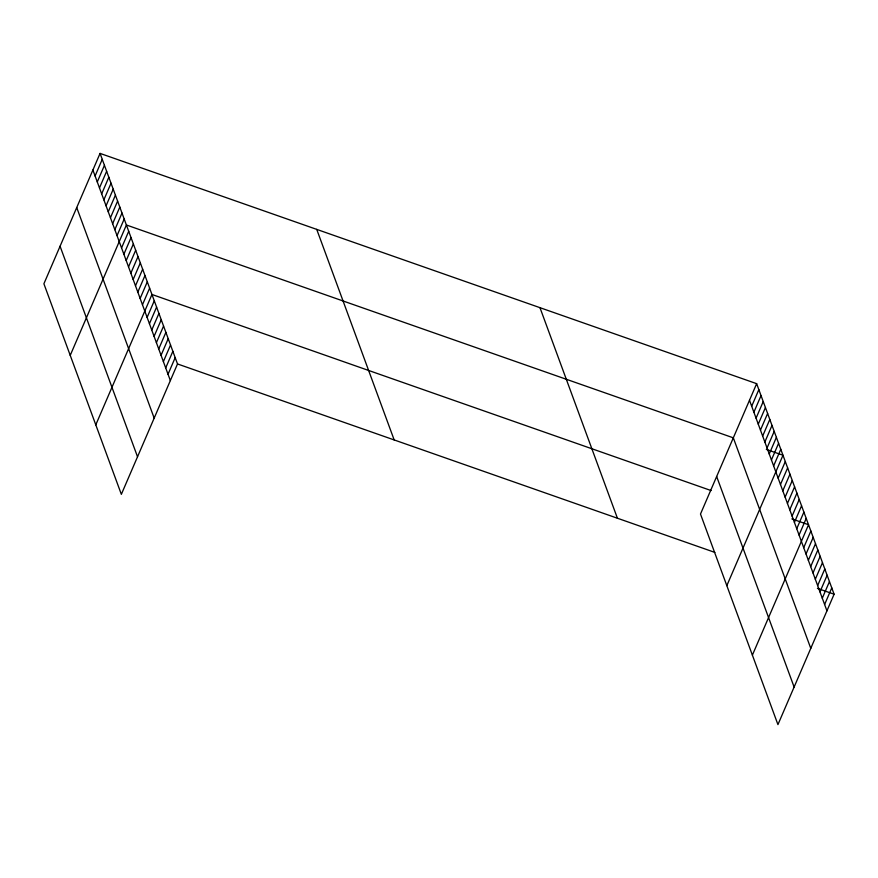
<?xml version="1.0" encoding="UTF-8"?>
<svg xmlns="http://www.w3.org/2000/svg" width="878" height="878" viewBox="0 0 878 878"><rect width="100%" height="100%" fill="white"/><g stroke="black" fill="none" stroke-linecap="round" stroke-linejoin="round"><path stroke-width="1.32" d="M100.059 153.398L43.9 283.781L121.351 494.336L177.51 363.953L100.059 153.398L756.649 383.664L834.1 594.219L777.941 724.602L700.49 514.047L756.649 383.664M95.087 175.984L102.243 159.357M97.282 181.944L104.438 165.327M99.477 187.914L106.633 171.298M101.672 193.873L108.828 177.257M103.867 199.844L111.023 183.228M106.062 205.803L113.218 189.187M108.257 211.774L115.413 195.157M110.452 217.744L117.608 201.117M112.647 223.703L119.803 207.087M114.842 229.674L121.998 213.058M117.037 235.633L124.193 219.017M70.229 355.37L126.388 224.987L732.976 437.716M121.559 247.914L128.715 231.298M123.875 254.236L131.031 237.62M126.202 260.557L133.357 243.93M128.528 266.868L135.684 250.252M130.855 273.19L138.011 256.574M133.171 279.5L140.326 262.884M135.497 285.822L142.653 269.206M137.824 292.133L144.98 275.516M140.14 298.454L147.295 281.838M142.466 304.765L149.622 288.149M95.79 424.853L151.949 294.47L711.103 490.561M147.12 317.408L154.276 300.781M149.436 323.719L156.591 307.102M151.762 330.04L158.918 313.424M154.089 336.351L161.245 319.735M156.405 342.672L163.571 326.056M158.731 348.983L165.887 332.367M161.058 355.305L168.214 338.688M163.385 361.615L170.541 344.999M165.701 367.937L172.856 351.321M168.027 374.247L175.183 357.631M751.689 406.24L758.844 389.623M753.884 412.21L761.039 395.594M756.068 418.169L763.234 401.553M758.263 424.14L765.429 407.524M760.458 430.11L767.613 413.494M762.653 436.07L769.808 419.454M764.848 442.04L772.003 425.424M767.043 447.999L774.198 431.383M769.238 453.97L776.393 437.354M771.433 459.94L778.588 443.313M773.628 465.9L780.783 449.284M726.83 585.637L782.978 455.254L766.318 449.404M778.149 478.181L785.305 461.565M780.476 484.502L787.632 467.886M782.792 490.813L789.948 474.197M785.119 497.135L792.274 480.518M787.445 503.445L794.601 486.829M789.761 509.767L796.917 493.151M792.088 516.088L799.243 499.461M794.414 522.399L801.57 505.783M796.741 528.721L803.897 512.104M799.057 535.031L806.213 518.415M752.391 655.12L808.539 524.737L791.868 518.887M803.71 547.663L810.866 531.047M806.026 553.985L813.193 537.369M808.353 560.296L815.508 543.68M810.679 566.617L817.835 550.001M813.006 572.939L820.162 556.312M815.322 579.25L822.477 562.633M817.648 585.571L824.804 568.955M819.975 591.882L827.131 575.266M822.291 598.203L829.458 581.587M824.618 604.514L831.773 587.898M177.51 363.953L714.868 552.405M817.429 588.37L834.1 594.219M749.494 400.28L826.944 610.836M733.317 437.826L810.778 648.381M716.657 476.502L794.118 687.057M539.97 307.673L617.421 518.229M316.728 229.377L394.178 439.944M92.892 170.014L170.354 380.569M76.726 207.559L154.177 418.115M60.066 246.235L137.528 456.79"/></g></svg>
